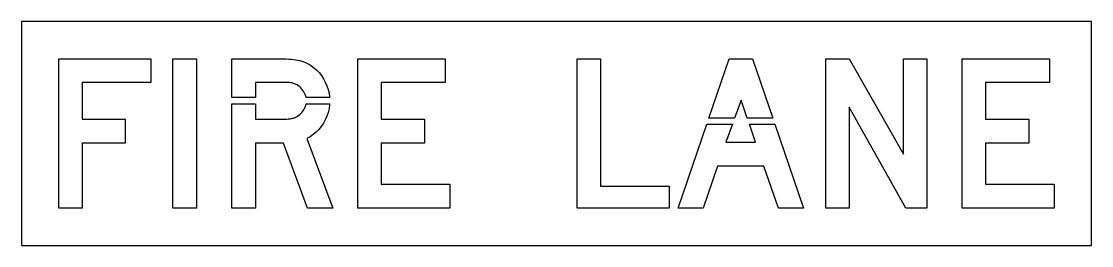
# Model space of a CAD drawing. Extents: x 0 to 86, y 0 to 18.
import ezdxf

# ---------------------------------------------------------------- set-up
doc = ezdxf.new("R2010")
doc.units = 0
doc.layers.add('CUT', color=7, linetype='Continuous')
doc.layers.add('OUTSIDE', color=1, linetype='Continuous')

msp = doc.modelspace()

# ---------------------------------------------------------------- linework, layer by layer
at = {"layer": 'CUT'}
for points in [[(8.3511, 8.2212), (4.8814, 8.2212), (4.8814, 3), (3, 3), (3, 15), (10.4005, 15), (10.4005, 13.1052), (4.8814, 13.1052), (4.8814, 10.158), (8.3511, 10.158)], [(12.1557, 3), (12.1557, 15), (14.0788, 15), (14.0788, 3)], [(22.6959, 12.3576), (22.6268, 12.4656), (22.5469, 12.5676), (22.4588, 12.6624), (22.3634, 12.7488), (22.2586, 12.8268), (22.1478, 12.8952), (22.0763, 12.9348), (22.0095, 12.9684), (21.9428, 12.9984), (21.8749, 13.0236), (21.8046, 13.0452), (21.7295, 13.0632), (21.6473, 13.0776), (21.5568, 13.0884), (21.4543, 13.0956), (21.3387, 13.1016), (21.2077, 13.104), (21.0611, 13.1052), (18.8032, 13.1052), (18.8032, 11.8826), (16.9217, 11.8826), (16.9217, 15), (20.8514, 15), (21.0754, 14.9976), (21.2887, 14.9928), (21.49, 14.982), (21.6831, 14.9676), (21.8666, 14.9472), (22.0429, 14.9208), (22.2121, 14.8884), (22.3753, 14.85), (22.5326, 14.8044), (22.6863, 14.7516), (22.8365, 14.6904), (22.9842, 14.6208), (23.2392, 14.4792), (23.4799, 14.3088), (23.7063, 14.112), (23.9148, 13.8924), (24.1042, 13.6524), (24.2746, 13.3944), (24.4224, 13.122), (24.5475, 12.8376), (24.6476, 12.5424), (24.7215, 12.2424), (24.7667, 11.9376), (24.7693, 11.8826), (22.8771, 11.8826), (22.877, 11.8836), (22.8472, 12.006), (22.8079, 12.1272), (22.7566, 12.2448)], [(28.9204, 13.1052), (28.9204, 10.158), (32.3901, 10.158), (32.3901, 8.2212), (28.9204, 8.2212), (28.9204, 4.9368), (34.4395, 4.9368), (34.4395, 3), (27.039, 3), (27.039, 15), (34.063, 15), (34.063, 13.1052)], [(46.543, 4.7688), (52.0621, 4.7688), (52.0621, 3), (44.6616, 3), (44.6616, 15), (46.543, 15)], [(58.7501, 15), (60.3754, 10.2404), (58.3286, 10.2404), (57.8303, 11.6736), (57.3147, 10.2404), (55.2439, 10.2404), (56.8687, 15)], [(64.6458, 3), (64.6458, 15), (66.5272, 15), (70.8751, 7.3368), (70.8751, 15), (72.7565, 15), (72.7565, 3), (71.0836, 3), (66.5272, 11.1264), (66.5272, 3)], [(82.6235, 13.1052), (77.4809, 13.1052), (77.4809, 10.158), (80.9506, 10.158), (80.9506, 8.2212), (77.4809, 8.2212), (77.4809, 4.9368), (83, 4.9368), (83, 3), (75.5995, 3), (75.5995, 15), (82.6235, 15)], [(18.8032, 11.3806), (18.8032, 10.158), (21.0611, 10.158), (21.1993, 10.1592), (21.3244, 10.1616), (21.4364, 10.1676), (21.5377, 10.1748), (21.6295, 10.1856), (21.714, 10.2), (21.7927, 10.218), (21.8654, 10.2384), (21.9369, 10.2648), (22.006, 10.2948), (22.0763, 10.3284), (22.1478, 10.368), (22.2586, 10.4364), (22.3634, 10.5144), (22.4588, 10.6008), (22.5469, 10.6956), (22.6268, 10.7976), (22.6959, 10.9056), (22.7566, 11.0184), (22.8079, 11.136), (22.8472, 11.256), (22.877, 11.3796), (22.8771, 11.3806), (24.7697, 11.3806), (24.7667, 11.316), (24.7203, 11.004), (24.6476, 10.6956), (24.5463, 10.3968), (24.42, 10.1076), (24.2699, 9.8316), (24.0959, 9.5712), (23.9017, 9.33), (23.6884, 9.1092), (23.4561, 8.9124), (23.207, 8.742), (22.9425, 8.6004), (25.0324, 3), (22.9842, 3), (21.0611, 8.2212), (18.8032, 8.2212), (18.8032, 3), (16.9217, 3), (16.9217, 11.3806)], [(57.1341, 9.7384), (56.6185, 8.3052), (59.0015, 8.3052), (58.5032, 9.7384), (60.5468, 9.7384), (62.8478, 3), (60.8413, 3), (59.67, 6.3684), (55.9489, 6.3684), (54.7788, 3), (52.7723, 3), (55.0726, 9.7384)]]:
    msp.add_lwpolyline(points, close=True, dxfattribs=at)
at = {"layer": 'OUTSIDE'}
msp.add_lwpolyline([(0, 0), (86, 0), (86, 18), (0, 18)], close=True, dxfattribs=at)

doc.saveas('drawing.dxf')
